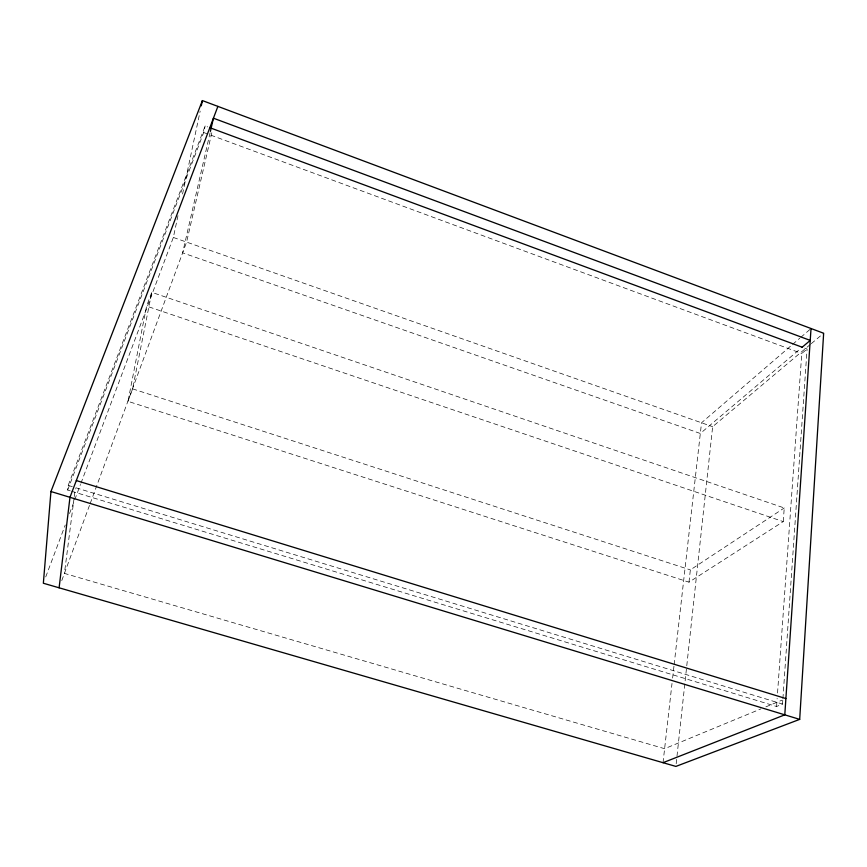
<?xml version="1.0" encoding="UTF-8"?>
<svg xmlns="http://www.w3.org/2000/svg" width="867" height="867" viewBox="0 0 867 867"><rect width="100%" height="100%" fill="white"/><g stroke="black" fill="none" stroke-linecap="round" stroke-linejoin="round"><path stroke-width="0.65" stroke-dasharray="4.33 3.25" d="M71.538 491.221L776.572 706.497L782.533 704.069L782.814 700.016M782.912 698.672L807.079 349.033L804.543 348.09M776.572 706.497L777.146 698.412M777.536 693.026L801.78 353.487L807.079 349.033M783.237 521.587L784.245 507.964L151.768 292.331L146.588 306.105L127.991 401.334L688.994 582.169L783.237 521.587L146.588 306.105M676.173 763.729L712.641 426.683L810.287 344.492M688.994 582.169L690.349 569.89L784.245 507.964M663.027 762.689L672.012 683.424M672.619 678.048L673.984 665.964M674.136 664.621L701.533 422.782L791.593 345.261M70.249 490.83L67.659 490.039L68.19 485.401L205.143 125.964L207.679 126.907M74.118 497.799L64.418 573.39L664.61 748.709L760.879 708.913M74.28 496.466L75.299 488.511M127.991 401.334L132.597 388.86L151.768 292.331M80.967 483.179L173.346 237.45L178.093 215.081M182.558 194.024L200.158 111.117M67.659 490.039L203.691 132.521L205.143 125.964M210.096 132.716L182.634 252.839L700.319 433.478L799.959 349.098M211.808 132.738L186.589 242.099L90.038 503.922M61.763 580.597L89.572 505.19M45.734 576.913L65.253 524.979M69.533 513.578L74.302 500.909M74.779 499.641L80.49 484.447M792.611 344.383L799.775 338.217M800.805 337.328L810.016 329.406M811.317 343.625L823.65 333.242M765.886 706.843L782.142 700.124M68.19 485.401L74.66 487.384M75.949 487.785L782.533 704.069M132.597 388.86L690.349 569.89M173.346 237.45L712.641 426.683M203.691 132.521L801.78 353.487"/><path stroke-width="1.3" d="M799.688 719.372L823.65 333.242L202.39 100.583L50.947 491.524L43.35 583.242L675.881 766.417L799.688 719.372L50.947 491.524M811.035 328.528L784.787 714.841L663.027 762.689M59.108 587.804L69.978 497.311L217.888 106.392M201.274 105.85L202.39 100.583M210.399 131.394L213.423 118.194L810.233 340.406L802.008 347.364M76.318 480.556L785.892 698.574M210.226 127.839L801.997 347.147"/></g></svg>
